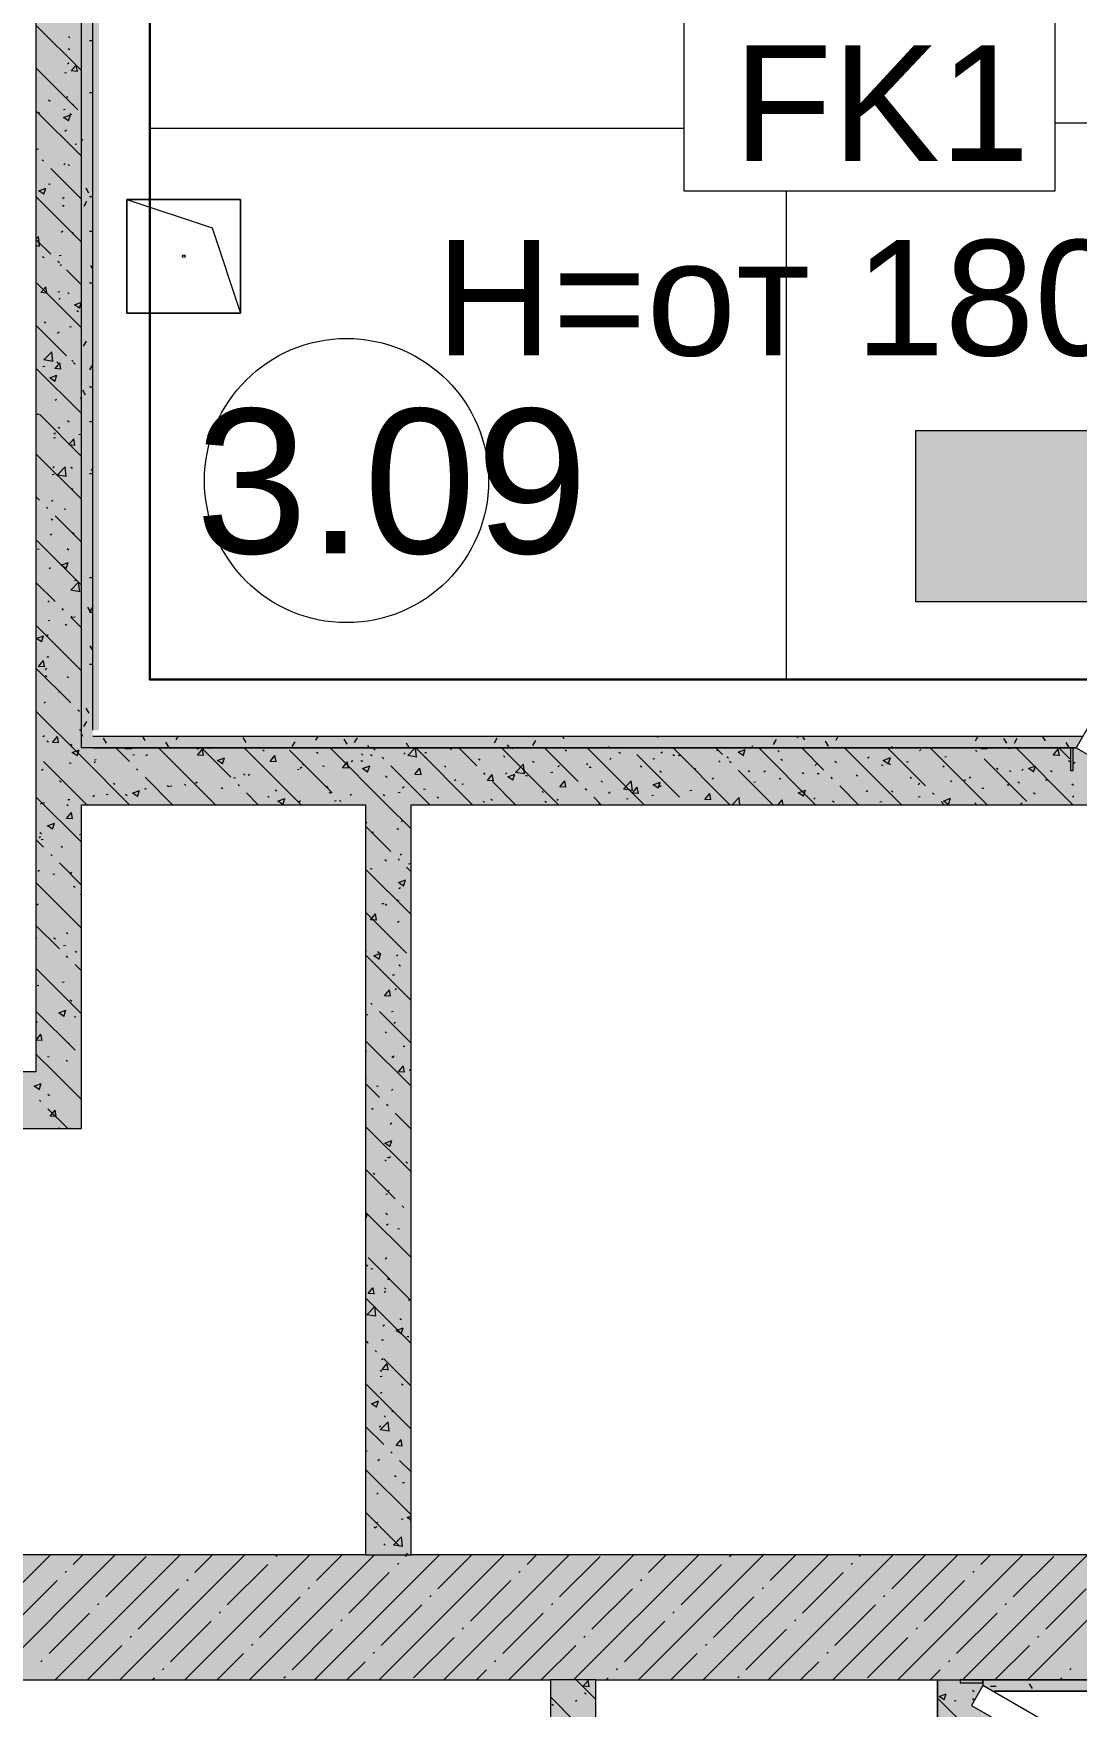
# Model space of a CAD drawing. Header units: millimetres. Extents: x -3817 to 677485, y -22715 to 103890.
# Drawn here: x 619661 to 621496, y 5590 to 8534 of the extents above; entities that cross this region are included whole.
import ezdxf

# ---------------------------------------------------------------- set-up
doc = ezdxf.new("R2010")
doc.units = ezdxf.units.MM
doc.layers.add('PDF _Геометрия', color=7, linetype='Continuous', true_color=0x1d1d1d)
doc.layers.add('PDF _Сплошная заливка', color=7, linetype='Continuous', true_color=0xffffff)
doc.layers.add('PDF _Текст', color=7, linetype='Continuous')
doc.styles.add('PDF GOST-Common', font='arial.ttf')

msp = doc.modelspace()

# ---------------------------------------------------------------- hatches: boundary and pattern name
at = {"layer": 'PDF _Сплошная заливка', "transparency": 33554559}
for points in [[(619665.5, 6706.9), (619745.5, 6706.9), (619745.5, 9556.9), (619665.5, 9556.9), (619665.5, 6926.1)], [(622080.5, 7176.9), (622125.5, 7176.9), (622125.5, 7276.9), (622085.5, 7276.9), (622085.5, 7236.9), (622080.5, 7236.9), (622080.5, 7276.9), (621541.6, 7276.9), (621530.1, 7256.9), (621495.5, 7276.9), (621490.5, 7276.9), (621490.5, 7236.9), (621485.5, 7236.9), (621485.5, 7276.9), (619745.5, 7276.9), (619745.5, 7176.9), (621820.1, 7176.9)], [(622610.5, 5636.9), (622610.5, 5856.9), (619260.5, 5856.9), (619260.5, 5636.9), (622542.8, 5636.9)], [(620570.5, 1996.9), (620650.5, 1996.9), (620650.5, 5636.9), (620570.5, 5636.9), (620570.5, 5004.9), (620610.5, 5004.9), (620610.5, 4999.9), (620570.5, 4999.9), (620570.5, 4461), (620590.5, 4449.5), (620570.5, 4414.9), (620570.5, 4409.9), (620610.5, 4409.9), (620610.5, 4404.9), (620570.5, 4404.9), (620570.5, 2016.9)], [(621291.3, 1996.9), (621331.3, 1996.9), (621331.3, 2026.9), (621291.3, 2026.9), (621291.3, 2031.9), (621331.3, 2031.9), (621331.3, 2570.7), (621311.3, 2582.2), (621331.3, 2616.9), (621330.7, 2621.9), (621291.3, 2621.9), (621291.3, 2626.9), (621331.3, 2626.9), (621331.3, 5436.9), (621291.3, 5436.9), (621291.3, 5441.9), (621331.3, 5441.9), (621330.4, 5581.2), (621311.3, 5592.2), (621331.3, 5626.9), (621331.3, 5631.9), (621291.3, 5631.9), (621291.3, 5636.9), (621251.3, 5636.9), (621251.3, 1996.9)], [(622610.5, 5616.9), (622610.5, 5636.9), (621331.3, 5636.9), (621331.3, 5626.9), (621351.3, 5616.9), (622542.8, 5616.9)]]:
    msp.add_hatch(color=256, dxfattribs=at).paths.add_polyline_path(points)
h = msp.add_hatch(color=256, dxfattribs=at)
h.paths.add_polyline_path([(621820.1, 7276.9), (622125.5, 7276.9), (622125.5, 7296.9), (621553.2, 7296.9), (621541.6, 7276.9)], flags=0)
h.paths.add_polyline_path([(621495.5, 7276.9), (621507, 7296.9), (619765.5, 7296.9), (619765.5, 7276.9), (621490.5, 7276.9)], flags=0)
h = msp.add_hatch(color=256, dxfattribs=at)
h.paths.add_polyline_path([(621351.3, 1996.9), (621351.3, 2559.1), (621331.3, 2570.7), (621331.3, 1996.9)], flags=0)
h.paths.add_polyline_path([(621351.3, 2605.3), (621351.1, 5569.3), (621331.3, 5580.7), (621331.3, 2616.9), (621350.6, 2605.7)], flags=0)
h.paths.add_polyline_path([(621351.3, 5615.3), (621351.3, 5616.9), (621348.7, 5616.9)], flags=0)

# ---------------------------------------------------------------- linework, layer by layer
at = {"layer": 'PDF _Геометрия', "color": 9, "lineweight": 9, "true_color": 0xc0c0c0}
for points in [[(619265.5, 8930.9), (619265.5, 6606.9), (619245.5, 6606.9), (619245.5, 6586.9), (619565.5, 6586.9), (619565.5, 6606.9), (619365.5, 6606.9), (619365.5, 8930.9), (619365.5, 9530.9), (619365.5, 9556.9), (619665.5, 9556.9), (619665.5, 6706.9), (619365.5, 6706.9), (619365.5, 6606.9), (619745.5, 6606.9), (619745.5, 6706.9), (619745.5, 7176.9), (620245.5, 7176.9), (620245.5, 5856.9), (619260.5, 5856.9), (619260.5, 5636.9), (620570.5, 5636.9), (620570.5, 5004.9), (620570.5, 4461)], [(621920.8, 5616.9), (621351.3, 5616.9), (622610.5, 5616.9), (622630.5, 5616.9), (622630.5, 5876.9), (622610.5, 5876.9), (622610.5, 5636.9), (622610.5, 5856.9), (621625.5, 5856.9), (621625.5, 7176.9), (622085.5, 7176.9), (622125.5, 7176.9), (622125.5, 6606.9), (622205.5, 6606.9), (622205.5, 9556.9), (622505.5, 9556.9), (622505.5, 6606.9), (622305.5, 6606.9), (622305.5, 6586.9), (622625.5, 6586.9), (622625.5, 6606.9)], [(621251.3, 5436.9), (621251.3, 5636.9)]]:
    msp.add_lwpolyline(points, dxfattribs=at)
at = {"layer": 'PDF _Геометрия', "color": 7, "lineweight": 9}
for points in [[(619745.5, 7276.9), (619745.5, 9536.9), (619745.5, 9556.9), (620415.5, 9556.9), (619745.5, 9556.9), (619665.5, 9556.9)], [(619765.5, 7276.9), (621485.5, 7276.9), (619765.5, 7276.9), (619745.5, 7276.9), (619745.5, 9536.9)], [(619765.5, 7307.9), (619765.5, 9525.9)], [(620805.5, 8366.9), (619865.5, 8366.9)], [(621458.6, 8376.9), (622005.5, 8376.9)], [(620985.5, 8256.9), (620985.5, 7396.9)], [(619825.5, 8241.9), (619975.5, 8191.9), (620025.5, 8041.9)], [(621507, 7296.9), (619765.5, 7296.9)], [(620245.5, 5856.9), (620325.5, 5856.9)], [(620650.5, 5636.9), (620570.5, 5636.9)], [(621251.3, 5636.9), (621331.3, 5636.9), (622610.5, 5636.9), (621331.3, 5636.9), (621331.3, 5626.9)]]:
    msp.add_lwpolyline(points, dxfattribs=at)
at = {"layer": 'PDF _Геометрия', "color": 231, "lineweight": 30, "true_color": 0xff80c0}
msp.add_lwpolyline([(622010.5, 9436.9), (619865.5, 9436.9), (619865.5, 7396.9), (622005.5, 7396.9), (622005.5, 9436.9)], dxfattribs=at)
at = {"layer": 'PDF _Геометрия', "color": 252, "lineweight": 9, "true_color": 0x878787}
for points in [[(619745.5, 8468.6), (619665.5, 8548.6)], [(619722.1, 8507.6), (619724.9, 8505.8)], [(619722.7, 8528.4), (619725.2, 8526.1)], [(619720.8, 8480.3), (619723.5, 8482.4)], [(619738.3, 8467), (619727.6, 8467.9), (619736.2, 8478.1)], [(619738.3, 8466.9), (619736.2, 8478.1)], [(619739.3, 8399.4), (619665.5, 8473.2)], [(619715.9, 8464.5), (619719.3, 8465)], [(619718.6, 8421.1), (619721.3, 8423.2)], [(619745.5, 8317.7), (619665.5, 8397.7)], [(619669.2, 8394.4), (619672.5, 8394.9)], [(619687.5, 8416.8), (619690.3, 8415)], [(619722.4, 8380.1), (619713.6, 8386.1), (619726, 8390.8)], [(619713.7, 8400.3), (619717, 8400.7)], [(619722.4, 8380), (619726, 8390.8)], [(619725, 8392.9), (619727.8, 8391.1)], [(619729.5, 8409.3), (619732, 8407)], [(619716.5, 8361.9), (619719.1, 8364)], [(619734.2, 8339), (619737.6, 8339.5)], [(619666.9, 8330.2), (619670.2, 8330.6)], [(619678.9, 8308.9), (619676.4, 8311.4)], [(619714.3, 8302.8), (619717, 8304.8)], [(619722.2, 8303.2), (619724.7, 8301)], [(619745.5, 8242.3), (619691.5, 8296.3)], [(619745.5, 8166.8), (619665.5, 8246.8)], [(619679.1, 8251.2), (619670.3, 8257.1), (619682.7, 8261.9)], [(619679.1, 8251.1), (619682.8, 8261.9)], [(619687.5, 8268.9), (619690.8, 8269.3)], [(619712.2, 8243.6), (619714.8, 8245.6)], [(619712.4, 8231.5), (619715.2, 8229.7)], [(619710, 8184.4), (619712.7, 8186.4)], [(619729, 8184.2), (619731.5, 8181.9)], [(619665.5, 8172), (619669.7, 8176.4)], [(619691.5, 8145.4), (619665.5, 8171.5)], [(619665.5, 8160.5), (619671.7, 8159.6)], [(619671.7, 8159.5), (619669.7, 8176.4)], [(619677, 8141.2), (619679.8, 8139.4)], [(619706.6, 8130.3), (619704.1, 8132.9)], [(619706.2, 8143.4), (619709.5, 8143.9)], [(619707.8, 8125.2), (619710.5, 8127.2)], [(619745.5, 8016), (619665.5, 8096)], [(619745.5, 8091.5), (619719.1, 8117.8)], [(619684.7, 8076.9), (619674.1, 8077.9), (619682.7, 8088.1)], [(619684.7, 8076.9), (619682.7, 8088)], [(619703.9, 8079.2), (619707.3, 8079.6)], [(619705.7, 8066), (619708.3, 8068)], [(619721.7, 8078.1), (619724.1, 8075.8)], [(619742, 8050.6), (619733.2, 8056.6), (619745.5, 8061.3)], [(619737.3, 8046.3), (619740.1, 8044.5)], [(619742, 8050.6), (619745.5, 8060.9)], [(619719.1, 7966.9), (619665.5, 8020.6)], [(619679.9, 8026.4), (619682.7, 8024.6)], [(619703.5, 8006.8), (619706.2, 8008.9)], [(619724.5, 8017.9), (619727.8, 8018.3)], [(619677.7, 7947.8), (619681, 7948.2)], [(619695.2, 7956.9), (619679.4, 7959.4), (619693.3, 7973.8)], [(619695.3, 7956.9), (619693.3, 7973.8)], [(619709.4, 7943.2), (619698.8, 7944.1), (619707.4, 7954.3)], [(619701.3, 7947.6), (619704, 7949.7)], [(619701.9, 7955.9), (619704.8, 7954.1)], [(619709.4, 7943.1), (619707.4, 7954.3)], [(619728.5, 7959), (619730.9, 7956.7)], [(619734.2, 7951.8), (619731.7, 7954.3)], [(619745.5, 7865.1), (619665.5, 7945.1)], [(619698.8, 7921.7), (619689.9, 7927.7), (619702.4, 7932.5)], [(619698.8, 7921.7), (619702.4, 7932.4)], [(619699.2, 7888.4), (619701.8, 7890.5)], [(619743.2, 7892.4), (619745.5, 7892.7)], [(619667.3, 7865.1), (619670.1, 7863.3)], [(619745.5, 7789.7), (619671.4, 7863.8)], [(619697, 7829.2), (619699.7, 7831.3)], [(619704.8, 7841.2), (619707.6, 7839.4)], [(619721.1, 7852.9), (619723.6, 7850.7)], [(619696.5, 7822.3), (619699.8, 7822.7)], [(619723.4, 7810.4), (619732, 7820.6)], [(619723.4, 7810.4), (619734.1, 7809.4)], [(619734.1, 7809.4), (619732, 7820.5)], [(619741, 7828.2), (619744.3, 7828.6)], [(619745.5, 7714.2), (619665.5, 7794.2)], [(619694.9, 7770.1), (619697.5, 7772.1)], [(619694.2, 7758), (619697.5, 7758.5)], [(619718.8, 7754.3), (619703, 7756.8), (619716.9, 7771.2)], [(619718.8, 7754.3), (619716.9, 7771.2)], [(619726.8, 7770.7), (619729.7, 7768.9)], [(619671.4, 7712.9), (619665.5, 7718.9)], [(619692.7, 7710.9), (619695.4, 7712.9)], [(619727.9, 7733.9), (619730.4, 7731.6)], [(619686.5, 7697.9), (619683.9, 7700.4)], [(619745.5, 7638.9), (619699, 7685.3)], [(619714.8, 7696.8), (619718.1, 7697.2)], [(619692.2, 7679.8), (619695, 7678)], [(619729.7, 7655.9), (619732.5, 7654.1)], [(619745.5, 7563.4), (619665.5, 7643.4)], [(619668, 7626.6), (619671.3, 7627.1)], [(619690.5, 7651.7), (619693.2, 7653.7)], [(619720.6, 7627.8), (619723.1, 7625.5)], [(619718.4, 7592.3), (619709.5, 7598.2), (619722, 7603)], [(619718.4, 7592.2), (619722, 7603)], [(619699, 7534.4), (619665.5, 7568)], [(619688.4, 7592.5), (619691, 7594.5)], [(619742.4, 7551.7), (619726.6, 7554.1), (619740.4, 7568.6)], [(619733.5, 7571.3), (619736.8, 7571.7)], [(619742.4, 7551.6), (619740.4, 7568.5)], [(619686.2, 7533.3), (619688.9, 7535.3)], [(619714.1, 7519.3), (619711.6, 7521.8)], [(619745.5, 7488), (619726.7, 7506.8)], [(619727.4, 7508.7), (619729.9, 7506.5)], [(619731.2, 7507), (619734.6, 7507.5)], [(619745.5, 7412.5), (619665.5, 7492.5)], [(619686.7, 7501.2), (619690.1, 7501.6)], [(619717.1, 7494.6), (619720, 7492.8)], [(619675.1, 7463.3), (619666.3, 7469.3), (619678.7, 7474.1)], [(619675.1, 7463.3), (619678.7, 7474)], [(619684, 7474.1), (619686.7, 7476.2)], [(619680.6, 7419.4), (619669.9, 7420.3), (619678.5, 7430.5)], [(619680.6, 7419.3), (619678.5, 7430.5)], [(619684.5, 7436.9), (619687.8, 7437.3)], [(619726.7, 7355.9), (619665.5, 7417.1)], [(619681.8, 7404.2), (619684.6, 7402.4)], [(619681.9, 7414.9), (619684.5, 7417)], [(619720.1, 7402.6), (619722.6, 7400.4)], [(619705, 7375.6), (619708.4, 7376.1)], [(619830.2, 7176.9), (619745.5, 7261.6), (619665.5, 7341.6)], [(619679.7, 7355.7), (619682.4, 7357.8)], [(619741.8, 7340.8), (619739.3, 7343.3)], [(619742.1, 7309.3), (619744.9, 7307.5)], [(619677.6, 7296.6), (619680.2, 7298.6)], [(619684.6, 7289.5), (619687.5, 7287.7)], [(619705.2, 7285.6), (619694.6, 7286.6), (619703.2, 7296.8)], [(619705.2, 7285.6), (619703.2, 7296.7)], [(619726.9, 7283.6), (619729.4, 7281.3)], [(619738, 7262.8), (619729.1, 7268.8), (619741.6, 7273.6)], [(619738, 7262.8), (619741.6, 7273.5)], [(619829.8, 7252.8), (619805.7, 7276.9)], [(619832.8, 7274.5), (619822.1, 7275.4), (619823.3, 7276.9)], [(619832.8, 7274.4), (619832.3, 7276.9)], [(619981.1, 7176.9), (619881.1, 7276.9)], [(619948.8, 7274.6), (619951.5, 7276.6)], [(619960.3, 7263.3), (619949.7, 7264.3), (619958.2, 7274.5)], [(620008.3, 7225.1), (619956.6, 7276.9)], [(619960.3, 7263.3), (619958.2, 7274.4)], [(619970.3, 7276.9), (619972.2, 7275.6)], [(620132, 7176.9), (620032, 7276.9)], [(620064.3, 7273.4), (620067.1, 7271.6)], [(620186.8, 7197.5), (620111.4, 7272.9)], [(620325.5, 7134.2), (620282.8, 7176.9), (620182.8, 7276.9)], [(620262.3, 7272.9), (620258.3, 7276.9)], [(620335.2, 7260.8), (620319.4, 7263.2), (620332.5, 7276.9)], [(620335.2, 7260.7), (620333.4, 7276.9)], [(620433.7, 7176.9), (620333.7, 7276.9)], [(620393.9, 7274.4), (620397.3, 7274.9)], [(620440.8, 7245.3), (620409.2, 7276.9)], [(620584.6, 7176.9), (620484.6, 7276.9)], [(620502, 7276.9), (620504.2, 7275.5)], [(620619.3, 7217.6), (620560.1, 7276.9)], [(620596.3, 7273.3), (620599.1, 7271.5)], [(620735.4, 7176.9), (620635.4, 7276.9)], [(620886.3, 7176.9), (620786.3, 7276.9)], [(620873.3, 7265.4), (620861.8, 7276.9)], [(620862.8, 7272.2), (620866.1, 7272.6)], [(620909.4, 7263.2), (620900.6, 7269.2), (620913, 7273.9)], [(620909.4, 7263.1), (620913.1, 7273.9)], [(621037.2, 7176.9), (620937.2, 7276.9)], [(620970.7, 7272), (620973.1, 7269.7)], [(621051.8, 7237.7), (621012.7, 7276.9)], [(621188.1, 7176.9), (621088.1, 7276.9)], [(621230.3, 7210.1), (621163.5, 7276.9)], [(621219.8, 7271.8), (621222.4, 7273.8)], [(621338.9, 7176.9), (621238.9, 7276.9)], [(621320.9, 7270.4), (621318.3, 7272.9)], [(621338.4, 7274.3), (621327.8, 7275.3), (621329.1, 7276.9)], [(621338.4, 7274.3), (621338, 7276.9)], [(621376.6, 7275.9), (621379.9, 7276.3)], [(621489.8, 7176.9), (621389.8, 7276.9)], [(621466, 7263.2), (621455.3, 7264.1), (621463.9, 7274.3)], [(621466, 7263.1), (621463.9, 7274.3)], [(621484.3, 7257.8), (621465.3, 7276.9)], [(619666.3, 7265.4), (619665.5, 7266.2)], [(619754.3, 7177.4), (619745.5, 7186.2), (619678.9, 7252.8)], [(619723.8, 7250.2), (619727.1, 7250.6)], [(619767.7, 7250.7), (619770.4, 7252.7)], [(619768.3, 7256), (619771.6, 7256.5)], [(619835.6, 7264.9), (619839, 7265.3)], [(619859, 7263.2), (619861.7, 7265.3)], [(619993.5, 7248.6), (619984.6, 7254.5), (619997.1, 7259.3)], [(619993.5, 7248.5), (619997.1, 7259.3)], [(620087.8, 7252.2), (620077.2, 7253.1), (620085.8, 7263.3)], [(620087.8, 7252.1), (620085.8, 7263.3)], [(620130.3, 7241.3), (620133, 7243.3)], [(620134.3, 7248.7), (620136.8, 7246.4)], [(620159.2, 7269.4), (620162, 7267.6)], [(620169.8, 7244.9), (620173.1, 7245.4)], [(620215.3, 7241), (620204.7, 7241.9), (620213.3, 7252.2)], [(620215.3, 7241), (620213.3, 7252.1)], [(620220.1, 7252.6), (620222.8, 7254.7)], [(620237.1, 7253.8), (620240.5, 7254.2)], [(620238, 7266.5), (620240.5, 7264.2)], [(620249, 7234.3), (620240.2, 7240.3), (620252.6, 7245.1)], [(620249, 7234.3), (620252.6, 7245)], [(620254.1, 7265.4), (620256.9, 7263.6)], [(620277.4, 7257.8), (620274.8, 7260.3)], [(620358.3, 7176.9), (620289.9, 7245.3)], [(620312.5, 7266), (620315.1, 7268)], [(620349, 7261.4), (620351.8, 7259.6)], [(620349.4, 7268.6), (620352.7, 7269)], [(620384.3, 7245.2), (620386.8, 7243)], [(620443.9, 7257.4), (620446.8, 7255.6)], [(620488, 7263), (620490.5, 7260.8)], [(620525, 7231.3), (620509.2, 7233.8), (620523, 7248.2)], [(620525, 7231.3), (620523, 7248.2)], [(620538.8, 7253.4), (620541.7, 7251.6)], [(620583.8, 7244), (620586.4, 7246.1)], [(620633.8, 7249.4), (620636.6, 7247.6)], [(620638.6, 7242.7), (620642, 7243.1)], [(620675, 7256.5), (620677.7, 7258.6)], [(620691.2, 7269.2), (620694, 7267.4)], [(620797.9, 7189.9), (620722.4, 7265.4)], [(620728.7, 7245.4), (620731.5, 7243.6)], [(620750.9, 7257.5), (620754.3, 7257.9)], [(620764.9, 7267.9), (620767.5, 7270)], [(620786.1, 7265.2), (620788.9, 7263.4)], [(620795.4, 7263.3), (620798.8, 7263.8)], [(620867, 7254.2), (620869.4, 7251.9)], [(620881, 7261.2), (620883.8, 7259.4)], [(620888.4, 7250.3), (620885.9, 7252.8)], [(620975.9, 7257.2), (620978.8, 7255.4)], [(621036.1, 7246), (621038.8, 7248)], [(621070.8, 7253.2), (621073.7, 7251.4)], [(621128.5, 7259.3), (621131.1, 7261.3)], [(621152.4, 7246.4), (621155.8, 7246.8)], [(621165, 7249), (621156.1, 7254.9), (621168.6, 7259.7)], [(621165, 7248.9), (621168.6, 7259.7)], [(621165.8, 7249.2), (621168.6, 7247.4)], [(621196.9, 7252.2), (621200.3, 7252.7)], [(621260.7, 7245.2), (621263.5, 7243.4)], [(621264.3, 7261.1), (621267.6, 7261.5)], [(621408.9, 7182.4), (621333.4, 7257.8)], [(621420.5, 7234.7), (621411.6, 7240.7), (621424.1, 7245.5)], [(621420.5, 7234.7), (621424.1, 7245.4)], [(621481.8, 7254.9), (621484.2, 7252.6)], [(621491.1, 7249.9), (621493.7, 7251.9)], [(619675.4, 7237.4), (619678.1, 7239.4)], [(619706.7, 7219), (619709.5, 7217.2)], [(619801.6, 7215), (619804.4, 7213.2)], [(619844.9, 7237.7), (619842.4, 7240.2)], [(619905.7, 7176.9), (619857.4, 7225.1)], [(619926.9, 7213.1), (619929.4, 7210.8)], [(619945.7, 7215.4), (619949, 7215.9)], [(619946.7, 7215.4), (619949.3, 7217.4)], [(620013, 7224.3), (620016.3, 7224.7)], [(620023.4, 7210.1), (620020.9, 7212.6)], [(620030.6, 7230.9), (620033.1, 7228.6)], [(620039, 7228.7), (620041.7, 7230.8)], [(620125.3, 7239.1), (620128.6, 7239.5)], [(620280.6, 7227.4), (620283.1, 7225.2)], [(620332.2, 7230.8), (620340.8, 7241)], [(620332.2, 7230.8), (620342.9, 7229.9)], [(620342.9, 7229.8), (620340.8, 7241)], [(620401.6, 7219.3), (620404.3, 7221.3)], [(620414.5, 7213.2), (620417.8, 7213.6)], [(620455.9, 7230.2), (620453.4, 7232.7)], [(620470.4, 7218.7), (620459.8, 7219.6), (620468.3, 7229.8)], [(620470.4, 7218.6), (620468.3, 7229.8)], [(620509.2, 7176.9), (620468.5, 7217.6)], [(620491.4, 7230.7), (620494.1, 7232.7)], [(620504.5, 7220.1), (620495.7, 7226.1), (620508.1, 7230.8)], [(620504.5, 7220), (620508.1, 7230.8)], [(620526.8, 7228), (620530.1, 7228.4)], [(620571.3, 7233.8), (620574.6, 7234.3)], [(620597.9, 7207.5), (620587.3, 7208.5), (620595.9, 7218.7)], [(620597.9, 7207.5), (620595.9, 7218.6)], [(620659.6, 7218.6), (620662.1, 7216.3)], [(620714.7, 7201.9), (620698.9, 7204.4), (620712.8, 7218.8)], [(620714.7, 7201.9), (620712.8, 7218.7)], [(620760.1, 7205.9), (620751.2, 7211.8), (620763.7, 7216.6)], [(620760.1, 7205.8), (620763.7, 7216.5)], [(620763.3, 7236.4), (620765.8, 7234.1)], [(620823.6, 7241.4), (620826.4, 7239.5)], [(620855, 7222.1), (620857.7, 7224.1)], [(620961.8, 7176.9), (620900.9, 7237.7)], [(620918.5, 7237.3), (620921.3, 7235.5)], [(620928.3, 7216.8), (620931.6, 7217.3)], [(620946.3, 7234.6), (620949, 7236.6)], [(620972.8, 7222.7), (620976.1, 7223.1)], [(621013.4, 7233.3), (621016.2, 7231.5)], [(621040.1, 7231.6), (621043.5, 7232)], [(621066.9, 7222.6), (621064.4, 7225.1)], [(621108.3, 7229.3), (621111.2, 7227.5)], [(621203.2, 7225.3), (621206.1, 7223.5)], [(621217.6, 7212.6), (621220.3, 7214.7)], [(621274.4, 7219.3), (621276.9, 7217.1)], [(621298.2, 7221.3), (621301, 7219.5)], [(621307.4, 7224), (621310.1, 7226)], [(621355.6, 7241.2), (621358.4, 7239.4)], [(621378.1, 7237.1), (621380.6, 7234.8)], [(621393.1, 7217.3), (621395.9, 7215.5)], [(621399.8, 7237.3), (621402.4, 7239.4)], [(621441.6, 7220.5), (621445, 7220.9)], [(621450.5, 7237.2), (621453.3, 7235.4)], [(621488, 7213.3), (621490.8, 7211.5)], [(619745.5, 7110.8), (619665.5, 7190.8)], [(619721.5, 7185.9), (619724.8, 7186.3)], [(619765.6, 7191.5), (619768.2, 7193.5)], [(619788.9, 7194.8), (619792.2, 7195.2)], [(619823.2, 7195.3), (619825.7, 7193)], [(619844.1, 7191.2), (619835.3, 7197.2), (619847.7, 7202)], [(619844.1, 7191.2), (619847.7, 7201.9)], [(619856.9, 7204), (619859.5, 7206.1)], [(619896.5, 7210.9), (619899.3, 7209.1)], [(619901.1, 7209.6), (619904.5, 7210)], [(619991.4, 7206.9), (619994.2, 7205.1)], [(620056.6, 7176.9), (620036, 7197.5)], [(620073.2, 7191.8), (620075.7, 7189.6)], [(620086.3, 7202.9), (620089.2, 7201.1)], [(620099.6, 7177), (620090.8, 7183), (620103.2, 7187.7)], [(620099.6, 7176.9), (620103.2, 7187.7)], [(620128.2, 7182.1), (620130.8, 7184.1)], [(620176.9, 7209.6), (620179.4, 7207.4)], [(620181.2, 7198.9), (620184.1, 7197.1)], [(620190.4, 7183.7), (620193.7, 7184.1)], [(620201.9, 7182.4), (620199.4, 7184.9)], [(620218, 7193.5), (620220.6, 7195.5)], [(620276.2, 7194.9), (620279, 7193.1)], [(620302.6, 7198.5), (620306, 7198.9)], [(620310.3, 7206.8), (620313, 7208.8)], [(620347.2, 7204.3), (620350.5, 7204.7)], [(620371.1, 7190.9), (620373.9, 7189.1)], [(620452.2, 7183), (620454.7, 7180.7)], [(620466, 7186.9), (620468.8, 7185.1)], [(620555.9, 7200.8), (620558.4, 7198.5)], [(620560.9, 7182.9), (620563.7, 7181.1)], [(620581.6, 7184.8), (620584.3, 7186.9)], [(620634.4, 7202.5), (620631.9, 7205)], [(620660.1, 7176.9), (620647, 7189.9)], [(620672.9, 7197.3), (620675.5, 7199.4)], [(620704.2, 7187.3), (620707.5, 7187.8)], [(620725.5, 7196.4), (620714.8, 7197.3), (620723.4, 7207.5)], [(620725.5, 7196.3), (620723.4, 7207.5)], [(620748.7, 7193.2), (620752, 7193.6)], [(620762.7, 7208.7), (620765.4, 7210.8)], [(620816, 7202.1), (620819.3, 7202.5)], [(620853, 7185.2), (620842.4, 7186.2), (620850.9, 7196.4)], [(620853, 7185.2), (620850.9, 7196.3)], [(620890.5, 7176.9), (620902.5, 7189.4)], [(620904, 7176.9), (620902.5, 7189.3)], [(620971.4, 7176.9), (620978.5, 7185.2)], [(620980, 7176.9), (620978.5, 7185.2)], [(621015.6, 7191.6), (621006.7, 7197.6), (621019.2, 7202.4)], [(621015.6, 7191.6), (621019.2, 7202.3)], [(621034, 7186.8), (621036.6, 7188.8)], [(621067, 7183.7), (621069.5, 7181.5)], [(621112.7, 7176.9), (621079.5, 7210.1)], [(621126.3, 7200.1), (621129, 7202.1)], [(621170.7, 7201.5), (621173.2, 7199.3)], [(621217.5, 7191), (621220.8, 7191.4)], [(621245.4, 7195), (621242.9, 7197.5)], [(621271.1, 7177.4), (621262.3, 7183.3), (621274.7, 7188.1)], [(621271.1, 7177.3), (621274.7, 7188.1)], [(621329.8, 7205.7), (621333.1, 7206.2)], [(621374.3, 7211.6), (621377.6, 7212)], [(621420.7, 7198.1), (621423.2, 7195.8)], [(621488.9, 7190.7), (621491.6, 7192.7)], [(619673.2, 7178.2), (619675.9, 7180.2)], [(619677, 7180.1), (619680.3, 7180.5)], [(619729.9, 7151.9), (619719.3, 7152.8), (619727.8, 7163.1)], [(619719.6, 7177.5), (619722, 7175.2)], [(619729.9, 7151.9), (619727.8, 7163)], [(620655.8, 7178.9), (620658.6, 7177.1)], [(620810.9, 7176.9), (620810.4, 7177.4)], [(620946.1, 7176.9), (620946.8, 7177.4)], [(621150.2, 7182.1), (621153.5, 7182.5)], [(621263.5, 7176.9), (621258, 7182.4)], [(621317, 7180.3), (621319.5, 7178)], [(621397.6, 7178.1), (621400.3, 7180.2)], [(619672.1, 7128.1), (619674.9, 7126.3)], [(619694.7, 7133.9), (619685.9, 7139.8), (619698.3, 7144.6)], [(619694.7, 7133.8), (619698.3, 7144.6)], [(619742.1, 7124.6), (619745.4, 7125.1)], [(620245.5, 7146.8), (620247.3, 7145.2)], [(620289.9, 7094.4), (620245.5, 7138.9)], [(620255.9, 7128.3), (620259.2, 7128.8)], [(620300.4, 7134.2), (620303.7, 7134.6)], [(620308.1, 7147.6), (620310.8, 7149.6)], [(619678.9, 7101.9), (619665.5, 7115.4)], [(619671.1, 7119), (619673.7, 7121)], [(619674.7, 7115.8), (619678.1, 7116.2)], [(619709.5, 7104.2), (619712.4, 7102.4)], [(619694, 7086.8), (619691.5, 7089.4)], [(619745.5, 7035.4), (619706.6, 7074.3)], [(620279, 7080.2), (620281.9, 7078.4)], [(620305, 7079.3), (620302.5, 7081.8)], [(620306, 7088.4), (620308.6, 7090.4)], [(620325.5, 7058.9), (620317.6, 7066.7)], [(620321, 7072.9), (620324.3, 7073.4)], [(619745.5, 6959.9), (619665.5, 7039.9)], [(619668.9, 7059.8), (619671.6, 7061.8)], [(619695.3, 7054.5), (619698.6, 7055)], [(619726.4, 7058.4), (619728.8, 7056.2)], [(620325.5, 6983.4), (620245.5, 7063.4)], [(620253.6, 7064.1), (620256.9, 7064.5)], [(620311.9, 7033.8), (620303, 7039.8), (620315.5, 7044.6)], [(620311.9, 7033.8), (620315.5, 7044.5)], [(619731.6, 7033.7), (619734.4, 7031.9)], [(619745.5, 7019), (619743.9, 7019.1), (619745.5, 7020.9)], [(620301.1, 7009.7), (620303.9, 7007.9)], [(620303.8, 7029.2), (620306.5, 7031.3)], [(619666.8, 7000.6), (619669.4, 7002.7)], [(620317.6, 6915.9), (620245.5, 6988)], [(620264.7, 6973.5), (620254.1, 6974.5), (620262.6, 6984.7)], [(620264.7, 6973.5), (620262.6, 6984.6)], [(620274.2, 7002.8), (620277.5, 7003.2)], [(620280.1, 7002.3), (620282.6, 7000)], [(619706.6, 6923.4), (619665.5, 6964.5)], [(619719, 6952.3), (619721.5, 6950.1)], [(620301.7, 6970), (620304.3, 6972.1)], [(619665.5, 6942.1), (619667.2, 6943.5)], [(619697, 6942.9), (619699.8, 6941.1)], [(619714.1, 6929.1), (619717.4, 6929.5)], [(619734.5, 6919), (619737.3, 6917.2)], [(620245.5, 6921.2), (620246.8, 6920)], [(620266.5, 6918.8), (620269.3, 6917)], [(619745.5, 6809), (619665.5, 6889)], [(619721.7, 6908.3), (619719.1, 6910.8)], [(619745.5, 6884.5), (619734.2, 6895.7)], [(620325.5, 6832.5), (620245.5, 6912.5)], [(620268.6, 6904.9), (620259.8, 6910.9), (620272.2, 6915.6)], [(620268.6, 6904.8), (620272.2, 6915.6)], [(620299.5, 6910.8), (620302.2, 6912.9)], [(620303.9, 6894.9), (620306.8, 6893.1)], [(619667.3, 6858.9), (619670.6, 6859.4)], [(619711.8, 6864.8), (619715.1, 6865.2)], [(620292.9, 6877.3), (620296.2, 6877.8)], [(619725.9, 6833.3), (619728.3, 6831)], [(620289.4, 6839.8), (620278.7, 6840.7), (620287.3, 6850.9)], [(620289.4, 6839.7), (620287.3, 6850.9)], [(620297.3, 6851.7), (620300, 6853.7)], [(619734.2, 6744.9), (619665.5, 6813.6)], [(619714.3, 6804.4), (619705.5, 6810.4), (619717.9, 6815.2)], [(619714.3, 6804.4), (619717.9, 6815.1)], [(619732.4, 6803.5), (619735.7, 6804)], [(620246.1, 6807.2), (620249.5, 6807.6)], [(620257.2, 6825.3), (620254.7, 6827.9)], [(620325.5, 6757.1), (620269.8, 6812.8)], [(620290.7, 6813.1), (620294, 6813.5)], [(619665.5, 6794.7), (619668.3, 6795.1)], [(619676.4, 6761.8), (619665.8, 6762.8), (619674.3, 6773)], [(619676.4, 6761.8), (619674.3, 6772.9)], [(620279.6, 6777.1), (620282, 6774.9)], [(620295.2, 6792.5), (620297.8, 6794.5)], [(619721.9, 6757.6), (619724.7, 6755.8)], [(620325.5, 6681.6), (620245.5, 6761.6)], [(620245.5, 6743.1), (620247.2, 6743.4)], [(620311.2, 6751.8), (620314.5, 6752.2)], [(619745.5, 6658.2), (619696.8, 6706.9), (619665.5, 6738.2)], [(619665.5, 6737.1), (619667.3, 6736)], [(619685.6, 6733.4), (619688.9, 6733.8)], [(619718.5, 6727.2), (619721, 6724.9)], [(620291.4, 6733.6), (620294.2, 6731.8)], [(620293, 6733.3), (620295.7, 6735.3)], [(620314, 6706.1), (620303.4, 6707), (620312, 6717.2)], [(620314, 6706), (620312, 6717.1)], [(619671, 6675.5), (619662.2, 6681.5), (619674.7, 6686.2)], [(619671.1, 6675.4), (619674.7, 6686.2)], [(620245.5, 6695.6), (620246.3, 6694.9)], [(620269.8, 6661.9), (620245.5, 6686.2)], [(620325.5, 6708.4), (620322.6, 6710.3), (620325.5, 6711.4)], [(619673.9, 6654.4), (619671.4, 6656.9)], [(619686.5, 6667.3), (619689.3, 6665.5)], [(620264.4, 6681.7), (620267.8, 6682.1)], [(620290.9, 6674.1), (620293.5, 6676.1)], [(619721.4, 6606.9), (619686.5, 6641.8)], [(619701, 6628.1), (619690.4, 6629), (619699, 6639.2)], [(619701.1, 6628.1), (619699, 6639.2)], [(620256, 6643.2), (620258.8, 6641.4)], [(620284.9, 6646.8), (620282.4, 6649.3)], [(620325.5, 6606.2), (620297.5, 6634.2)], [(619704.3, 6607.9), (619707.6, 6608.4)], [(619725.3, 6608.1), (619726.7, 6606.9)], [(620325.5, 6530.8), (620245.5, 6610.8)], [(620288.7, 6614.9), (620291.4, 6616.9)], [(620288.2, 6575.4), (620279.4, 6581.4), (620291.8, 6586.2)], [(620288.2, 6575.4), (620291.8, 6586.1)], [(620297.5, 6483.4), (620245.5, 6535.4)], [(620279, 6552), (620281.5, 6549.7)], [(620283.2, 6556.2), (620286.5, 6556.6)], [(620286.5, 6555.7), (620289.2, 6557.7)], [(620316.3, 6548.3), (620319.1, 6546.5)], [(620258.9, 6528.5), (620261.7, 6526.7)], [(620280.9, 6491.9), (620284.2, 6492.4)], [(620284.4, 6496.5), (620287, 6498.6)], [(620245.5, 6470), (620245.7, 6469.7)], [(620325.5, 6379.9), (620245.5, 6459.9)], [(620245.5, 6456.1), (620248.6, 6457.3)], [(620245.5, 6447.9), (620248.6, 6457.2)], [(620280.9, 6457.9), (620283.7, 6456.1)], [(620312.6, 6468.3), (620310, 6470.8)], [(620325.5, 6455.4), (620325.1, 6455.7)], [(620282.2, 6437.3), (620284.9, 6439.4)], [(620301.5, 6430.7), (620304.8, 6431.1)], [(620246.3, 6367.1), (620249.1, 6365.3)], [(620325.1, 6304.8), (620249.7, 6380.3)], [(620254.7, 6360.5), (620258, 6361)], [(620280, 6378.1), (620282.7, 6380.2)], [(620283.8, 6343.2), (620286.6, 6341.4)], [(620325.5, 6229), (620245.5, 6309)], [(620260.5, 6316), (620249.9, 6316.9), (620258.4, 6327.1)], [(620260.5, 6315.9), (620258.5, 6327.1)], [(620277.9, 6319), (620280.5, 6321)], [(620278.5, 6326.9), (620281, 6324.6)], [(620320.2, 6305.2), (620323.6, 6305.6)], [(620263.3, 6277.1), (620247.5, 6279.5), (620261.4, 6293.9)], [(620263.3, 6277), (620261.4, 6293.9)], [(620305.8, 6272.7), (620308.7, 6270.9)], [(620275.7, 6259.8), (620278.4, 6261.8)], [(620307.8, 6246), (620299, 6252), (620311.4, 6256.7)], [(620307.8, 6245.9), (620311.4, 6256.7)], [(620318, 6240.9), (620321.3, 6241.4)], [(620249.7, 6229.4), (620245.5, 6233.6)], [(620264.8, 6214.3), (620262.3, 6216.8)], [(620273.5, 6235.1), (620276.8, 6235.5)], [(620273.6, 6200.6), (620276.2, 6202.6)], [(620285.2, 6182.3), (620274.5, 6183.2), (620283.1, 6193.4)], [(620325.5, 6153.6), (620277.4, 6201.7)], [(620285.2, 6182.2), (620283.1, 6193.3)], [(620325.5, 6078.2), (620245.5, 6158.2)], [(620271.2, 6181.9), (620274, 6180)], [(620271.2, 6170.8), (620274.5, 6171.3)], [(620308.7, 6158), (620311.5, 6156.2)], [(620264.6, 6117.1), (620255.7, 6123), (620268.2, 6127.8)], [(620264.6, 6117), (620268.2, 6127.7)], [(620271.4, 6141.4), (620274.1, 6143.4)], [(620278, 6101.7), (620280.5, 6099.4)], [(620291.8, 6109.6), (620295.1, 6110)], [(620277.4, 6050.9), (620245.5, 6082.8)], [(620269.2, 6082.2), (620271.9, 6084.2)], [(620286.9, 6074.4), (620271.1, 6076.9), (620284.9, 6091.3)], [(620286.9, 6074.4), (620285, 6091.3)], [(620245.5, 6039.5), (620248.3, 6039.9)], [(620292.4, 6035.8), (620289.9, 6038.3)], [(620309.8, 6048.5), (620299.2, 6049.4), (620307.8, 6059.7)], [(620309.8, 6048.5), (620307.8, 6059.6)], [(620325.5, 5927.3), (620245.5, 6007.3)], [(620267.1, 6023), (620269.7, 6025.1)], [(620325.5, 6002.8), (620305, 6023.2)], [(620296.1, 5996.6), (620298.9, 5994.8)], [(620310.5, 5984.1), (620313.8, 5984.5)], [(620264.9, 5963.8), (620267.6, 5965.9)], [(620305, 5872.4), (620245.5, 5931.9)], [(620308.2, 5919.8), (620311.6, 5920.3)], [(620325.5, 5917.9), (620318.6, 5922.5), (620325.5, 5925.1)], [(620325.5, 5915.6), (620323.9, 5915.7), (620325.5, 5917.6)], [(620260.7, 5906.2), (620263.6, 5904.4)], [(620262.7, 5904.6), (620265.4, 5906.7)], [(620263.7, 5914), (620267.1, 5914.4)], [(620310.5, 5871.8), (620294.7, 5874.3), (620308.5, 5888.7)], [(620310.5, 5871.8), (620308.5, 5888.6)], [(620277.5, 5876.6), (620279.9, 5874.3)], [(620320.1, 5857.3), (620317.6, 5859.8)], [(620650.5, 5602.3), (620615.9, 5636.9)], [(620638.9, 5625), (620628.3, 5625.9), (620636.9, 5636.1)], [(620638.9, 5624.9), (620636.9, 5636.1)], [(621251.3, 5627.7), (621251.7, 5628)], [(620614.3, 5563.1), (620570.5, 5606.9)], [(620573.3, 5594.2), (620576.1, 5592.4)], [(620614.5, 5599.3), (620617.2, 5601.3)], [(620630.7, 5614.1), (620633.5, 5612.3)], [(621331.3, 5524.9), (621251.3, 5604.9)], [(621263, 5601.7), (621254.2, 5607.7), (621266.6, 5612.5)], [(621263, 5601.7), (621266.6, 5612.4)], [(621281.1, 5600.1), (621284.5, 5600.6)], [(621315.8, 5615.9), (621313.3, 5618.4)], [(621313.3, 5604.3), (621315.8, 5602)]]:
    msp.add_lwpolyline(points, dxfattribs=at)
at = {"layer": 'PDF _Геометрия', "color": 7, "lineweight": 9}
for points in [[(621458.6, 8556.9), (620805.5, 8556.9), (620805.5, 8256.9), (621458.6, 8256.9)], [(620025.5, 8041.9), (619825.5, 8041.9), (619825.5, 8241.9), (620025.5, 8241.9)], [(620025.5, 8041.9), (619825.5, 8041.9), (619825.5, 8241.9), (620025.5, 8241.9), (620025.5, 8041.9), (620025.5, 8241.9), (619825.5, 8241.9), (619825.5, 8041.9)], [(621866.1, 7834.6), (621213, 7834.6), (621213, 7534.6), (621866.1, 7534.6)]]:
    msp.add_lwpolyline(points, close=True, dxfattribs=at)
at = {"layer": 'PDF _Геометрия', "color": 253, "lineweight": 9, "true_color": 0x9b9b9b}
for points in [[(619759.6, 8521.5), (619765.5, 8521.5)], [(619759.6, 8430.1), (619765.5, 8430.1)], [(619747.6, 8348), (619745.5, 8344.3)], [(619758.7, 8253.1), (619753.7, 8261.8)], [(619759.6, 8247.2), (619765.5, 8247.2)], [(619754.6, 8238.3), (619749.6, 8229.6)], [(619759.6, 8186.2), (619765.5, 8186.2)], [(619765.5, 8119.5), (619761.8, 8125.7)], [(619759.6, 8094.8), (619765.5, 8094.8)], [(619753.5, 7992.6), (619748.5, 7983.9)], [(619764.7, 7950.9), (619759.7, 7942.2)], [(619752.7, 7897.7), (619747.7, 7906.4)], [(619759.6, 7911.9), (619765.5, 7911.9)], [(619759.6, 7850.9), (619765.5, 7850.9)], [(619759.6, 7759.5), (619765.5, 7759.5)], [(619765.5, 7769.4), (619762.6, 7764.5)], [(619759.6, 7576.6), (619765.5, 7576.6)], [(619762, 7515.9), (619756.9, 7524.6)], [(619759.6, 7515.7), (619765.5, 7515.7)], [(619765.5, 7525.5), (619761.6, 7518.8)], [(619765.5, 7448.9), (619761, 7456.6)], [(619759.6, 7424.2), (619765.5, 7424.2)], [(619765.5, 7387.9), (619765.1, 7388.5)], [(619759, 7338.2), (619754, 7346.9)], [(619747.8, 7296.6), (619745.5, 7300.7)], [(619754.3, 7323.4), (619749.3, 7314.7)], [(619789.5, 7285.4), (619784.4, 7294.1)], [(619857.5, 7289.5), (619853.2, 7296.9)], [(619899.1, 7278.3), (619894.1, 7287)], [(619915, 7296.9), (619911.8, 7291.3)], [(620035.2, 7286.5), (620030.2, 7295.2)], [(620120.9, 7287.7), (620115.9, 7279)], [(620161.4, 7296.9), (620157.5, 7290.2)], [(620212.9, 7283.5), (620207.9, 7292.2)], [(620230.6, 7294.8), (620225.5, 7286.1)], [(620251.9, 7276.9), (620249.5, 7281.1)], [(620322.3, 7276.9), (620317.5, 7285.1)], [(620476.3, 7293.7), (620471.3, 7285)], [(620498.3, 7276.9), (620495.2, 7282.2)], [(620544.3, 7289.6), (620539.3, 7280.9)], [(620594.7, 7292.8), (620592.3, 7296.9)], [(620674.3, 7276.9), (620672.9, 7279.2)], [(620759.7, 7296.9), (620758.6, 7295.1)], [(620926.1, 7280.4), (620924.1, 7276.9)], [(620967.8, 7291.5), (620962.7, 7282.8)], [(621006, 7296.9), (621004.4, 7294)], [(621018.1, 7290.9), (621014.7, 7296.9)], [(621059.8, 7279.7), (621054.7, 7288.4)], [(621076.4, 7296.9), (621072.4, 7289.9)], [(621171.9, 7279.3), (621170.5, 7276.9)], [(621322.8, 7296.9), (621318.1, 7288.8)], [(621331.9, 7296.1), (621331.4, 7296.9)], [(621373.5, 7284.9), (621368.5, 7293.6)], [(621391.2, 7293.4), (621386.2, 7284.7)], [(621441.6, 7289), (621437, 7296.9)], [(621483.2, 7277.8), (621478.2, 7286.5)], [(621344.6, 5625.9), (621354.6, 5625.9)], [(621418.8, 5621.6), (621413.7, 5630.3)]]:
    msp.add_lwpolyline(points, dxfattribs=at)
at = {"layer": 'PDF _Геометрия', "color": 253, "lineweight": 13, "true_color": 0xaaaaaa}
for points in [[(621785.5, 7779.2), (621495.5, 7276.9), (621530.1, 7256.9), (621820.1, 7759.2)], [(621490.5, 7236.9), (621490.5, 7276.9), (621485.5, 7276.9), (621485.5, 7236.9)], [(621291.3, 5631.9), (621331.3, 5631.9), (621331.3, 5636.9), (621291.3, 5636.9)], [(621487.2, 5536.9), (621331.3, 5626.9), (621311.3, 5592.2), (621467.2, 5502.2)]]:
    msp.add_lwpolyline(points, close=True, dxfattribs=at)
at = {"layer": 'PDF _Геометрия', "color": 9, "lineweight": 9, "true_color": 0xc0c0c0}
for points in [[(621495.5, 7276.9), (621485.5, 7276.9)], [(621545.5, 5856.9), (620325.5, 5856.9), (620325.5, 7176.9), (621485.5, 7176.9), (621545.5, 7176.9)], [(620650.5, 1996.9), (620650.5, 4404.9), (620650.5, 5004.9), (620650.5, 5636.9), (621251.3, 5636.9), (621251.3, 2626.9), (621251.3, 2026.9), (621251.3, 1996.9)]]:
    msp.add_lwpolyline(points, close=True, dxfattribs=at)
at = {"layer": 'PDF _Геометрия', "lineweight": 9}
for points in [[(619470.9, 5636.9), (619690.9, 5856.9)], [(619584.9, 5636.9), (619804.9, 5856.9)], [(619699, 5636.9), (619919, 5856.9)], [(619731.1, 5840.1), (619747.9, 5856.9)], [(619788.2, 5783), (619859.4, 5854.3)], [(619813, 5636.9), (620033, 5856.9)], [(619927.1, 5636.9), (620147.1, 5856.9)], [(619945, 5825.8), (619976, 5856.9)], [(620002, 5768.8), (620073.3, 5840.1)], [(620041.1, 5636.9), (620261.1, 5856.9)], [(620087.5, 5854.3), (620089.9, 5856.7)], [(620155.2, 5636.9), (620375.2, 5856.9)], [(620158.8, 5811.6), (620204.1, 5856.9)], [(620269.2, 5636.9), (620489.2, 5856.9)], [(620301.4, 5840.1), (620303.7, 5842.4)], [(620315.6, 5854.3), (620318.2, 5856.9)], [(620372.7, 5797.3), (620432.2, 5856.9)], [(620383.3, 5636.9), (620603.3, 5856.9)], [(620497.3, 5636.9), (620717.3, 5856.9)], [(620529.5, 5840.1), (620546.3, 5856.9)], [(620586.5, 5783), (620657.8, 5854.3)], [(620611.4, 5636.9), (620831.4, 5856.9)], [(620725.4, 5636.9), (620945.4, 5856.9)], [(620743.3, 5825.8), (620774.4, 5856.9)], [(620800.3, 5768.8), (620871.6, 5840.1)], [(620839.5, 5636.9), (621059.5, 5856.9)], [(620885.9, 5854.3), (620888.3, 5856.7)], [(620953.5, 5636.9), (621173.5, 5856.9)], [(620957.2, 5811.6), (621002.5, 5856.9)], [(621067.6, 5636.9), (621287.6, 5856.9)], [(621099.7, 5840.1), (621102.1, 5842.4)], [(621114, 5854.3), (621116.5, 5856.9)], [(621171, 5797.3), (621230.6, 5856.9)], [(621181.6, 5636.9), (621401.6, 5856.9)], [(621295.7, 5636.9), (621515.7, 5856.9)], [(621327.8, 5840.1), (621344.6, 5856.9)], [(621384.8, 5783), (621456.1, 5854.3)], [(621409.7, 5636.9), (621629.7, 5856.9)], [(619631.3, 5740.3), (619702.6, 5811.6)], [(619716.9, 5825.8), (619719.2, 5828.2)], [(619930.7, 5811.6), (619933.1, 5813.9)], [(620144.6, 5797.3), (620146.9, 5799.7)], [(620215.8, 5754.5), (620287.1, 5825.8)], [(620429.7, 5740.3), (620501, 5811.6)], [(620515.2, 5825.8), (620517.6, 5828.2)], [(620729.1, 5811.6), (620731.4, 5813.9)], [(620942.9, 5797.3), (620945.3, 5799.7)], [(621014.2, 5754.5), (621085.5, 5825.8)], [(621228, 5740.3), (621299.3, 5811.6)], [(621313.6, 5825.8), (621315.9, 5828.2)], [(619773.9, 5768.8), (619776.3, 5771.2)], [(619845.2, 5726), (619916.5, 5797.3)], [(620059, 5711.8), (620130.3, 5783)], [(620358.4, 5783), (620360.8, 5785.4)], [(620572.2, 5768.8), (620574.6, 5771.2)], [(620643.5, 5726), (620714.8, 5797.3)], [(620857.4, 5711.8), (620928.6, 5783)], [(621156.7, 5783), (621159.1, 5785.4)], [(621370.6, 5768.8), (621373, 5771.2)], [(621441.9, 5726), (621513.2, 5797.3)], [(619688.4, 5683.3), (619759.6, 5754.5)], [(619987.7, 5754.5), (619990.1, 5756.9)], [(620201.6, 5740.3), (620204, 5742.6)], [(620272.9, 5697.5), (620344.1, 5768.8)], [(620486.7, 5683.3), (620558, 5754.5)], [(620786.1, 5754.5), (620788.5, 5756.9)], [(620999.9, 5740.3), (621002.3, 5742.6)], [(621071.2, 5697.5), (621142.5, 5768.8)], [(621285.1, 5683.3), (621356.3, 5754.5)], [(619830.9, 5711.8), (619833.3, 5714.1)], [(619902.2, 5669), (619973.5, 5740.3)], [(620116, 5654.7), (620187.3, 5726)], [(620329.9, 5640.5), (620401.2, 5711.8)], [(620415.4, 5726), (620417.8, 5728.4)], [(620629.3, 5711.8), (620631.6, 5714.1)], [(620700.6, 5669), (620771.8, 5740.3)], [(620914.4, 5654.7), (620985.7, 5726)], [(621128.2, 5640.5), (621199.5, 5711.8)], [(621213.8, 5726), (621216.1, 5728.4)], [(621427.6, 5711.8), (621430, 5714.1)], [(619756, 5636.9), (619816.7, 5697.5)], [(619984.1, 5636.9), (620030.5, 5683.3)], [(620044.8, 5697.5), (620047.1, 5699.9)], [(620258.6, 5683.3), (620261, 5685.6)], [(620554.4, 5636.9), (620615, 5697.5)], [(620782.5, 5636.9), (620828.9, 5683.3)], [(620843.1, 5697.5), (620845.5, 5699.9)], [(621057, 5683.3), (621059.3, 5685.6)], [(621352.7, 5636.9), (621413.4, 5697.5)], [(619674.1, 5669), (619676.5, 5671.4)], [(619887.9, 5654.7), (619890.3, 5657.1)], [(620212.2, 5636.9), (620244.4, 5669)], [(620440.3, 5636.9), (620458.2, 5654.7)], [(620472.5, 5669), (620474.8, 5671.4)], [(620686.3, 5654.7), (620688.7, 5657.1)], [(621010.6, 5636.9), (621042.7, 5669)], [(621238.7, 5636.9), (621256.5, 5654.7)], [(621270.8, 5669), (621273.2, 5671.4)], [(621484.6, 5654.7), (621487, 5657.1)], [(619870.1, 5636.9), (619873.7, 5640.5)], [(620101.8, 5640.5), (620104.2, 5642.9)], [(620668.4, 5636.9), (620672, 5640.5)], [(620900.1, 5640.5), (620902.5, 5642.9)], [(621466.8, 5636.9), (621470.4, 5640.5)]]:
    msp.add_lwpolyline(points, dxfattribs=at)
at = {"layer": 'PDF _Геометрия', "color": 7, "lineweight": 9}
for centre, radius in [((619925.5, 8141.9), 2.5), ((620211.9, 7747.2), 250), ((620211.9, 7747.2), 250)]:
    msp.add_circle(centre, radius, dxfattribs=at)
at = {"layer": 'PDF _Сплошная заливка', "lineweight": 35, "transparency": 33554559}
for points in [[(619765.5, 7276.9), (619765.5, 9536.9), (619745.5, 7276.9), (619745.5, 9536.9)], [(621490.5, 7236.9), (621490.5, 7276.9), (621485.5, 7236.9), (621485.5, 7276.9)], [(620325.5, 5856.9), (620325.5, 7176.9), (620245.5, 5856.9), (620245.5, 7176.9)], [(619365.5, 6606.9), (619745.5, 6606.9), (619365.5, 6706.9), (619745.5, 6706.9)], [(621331.3, 5631.9), (621331.3, 5636.9), (621291.3, 5631.9), (621291.3, 5636.9)]]:
    msp.add_solid(points, dxfattribs=at)
at = {"layer": 'PDF _Сплошная заливка', "color": 135, "lineweight": 35, "true_color": 0x3f92ba, "transparency": 33554559}
msp.add_solid([(619776.5, 7307.9), (619776.5, 9525.9), (619765.5, 7307.9), (619765.5, 9525.9)], dxfattribs=at)
at = {"layer": 'PDF _Сплошная заливка', "lineweight": 9, "transparency": 33554559}
msp.add_solid([(621866.1, 7834.6), (621213, 7834.6), (621866.1, 7534.6), (621213, 7534.6)], dxfattribs=at)

# ---------------------------------------------------------------- texts
at = {"layer": 'PDF _Текст', "color": 250, "true_color": 0x3c3c3c, "attachment_point": 4, "style": 'PDF GOST-Common'}
for s, insert, char_height in [('FK1', (620892.8, 8411.3), 203.2), ('Н=от 1800мм', (620368.9, 8067.4), 203.2), ('3.09', (619946.2, 7744.4), 254)]:
    msp.add_mtext(s, dxfattribs=dict(at, insert=insert, char_height=char_height))

doc.saveas('drawing.dxf')
